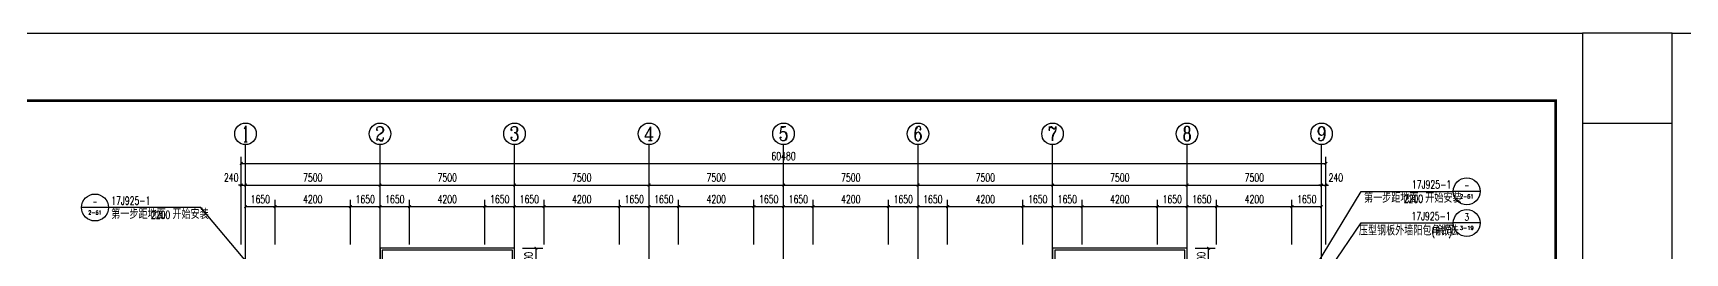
# Model space of a CAD drawing. Extents: x 14591016 to 15383666, y -730593 to -510197.
# Drawn here: x 14778219 to 14870329, y -585166 to -572943 of the extents above; entities that cross this region are included whole.
import ezdxf
from ezdxf.enums import TextEntityAlignment as Align

# ---------------------------------------------------------------- set-up
doc = ezdxf.new("R2010")
doc.units = 0
doc.header["$LTSCALE"] = 1000
doc.header["$MEASUREMENT"] = 0
doc.linetypes.add('DOTE', pattern=[2.42, 2, -0.2, 0.02, -0.2])
for name, color, linetype in [('AXIS', 3, 'Continuous'), ('AXIS_TEXT', 7, 'Continuous'), ('DIM_IDEN', 3, 'Continuous'), ('DIM_LEAD', 3, 'Continuous'), ('DIM_SYMB', 3, 'Continuous'), ('DOTE', 1, 'DOTE'), ('PUB_DIM', 3, 'Continuous'), ('PUB_TEXT', 7, 'Continuous'), ('TK', 4, 'Continuous')]:
    doc.layers.add(name, color=color, linetype=linetype)
doc.styles.add('_TCH_AXIS', font='COMPLEX', dxfattribs={"bigfont": 'GBCBIG'})
doc.styles.add('_TCH_DIM', font='SIMPLEX', dxfattribs={"bigfont": 'GBCBIG'})
doc.styles.add('_TCH_DIM_T3', font='SIMPLEX', dxfattribs={"width": 0.705882, "bigfont": 'GBCBIG'})
doc.styles.add('_TCH_LABEL', font='COMPLEX', dxfattribs={"bigfont": 'GBCBIG'})
doc.styles.add('COMPLEX', font='COMPLEX')
doc.dimstyles.new('_TCH_ARCH&&150', dxfattribs={"dimtxt": 446.25, "dimasz": 150, "dimexe": 375, "dimexo": 450, "dimgap": 189.375, "dimtad": 1, "dimdec": 0, "dimzin": 0, "dimdsep": 46, "dimtxsty": '_TCH_DIM_T3', "dimblk": 'ARCHTICK', "dimcen": 0.09, "dimclrt": 7, "dimazin": 2, "dimtfac": 1, "dimtdec": 0, "dimtix": 1, "dimtmove": 2, "dimatfit": 3, "dimfxl": 0, "dimtolj": 1, "dimtzin": 0, "dimarcsym": 0})

# ---------------------------------------------------------------- blocks, each defined once
blk = doc.blocks.new('GeYuanFrame_74283803', base_point=(20.09, 4.53))
at = {"layer": 'TK'}
blk.add_lwpolyline([(20.09, 4.53), (20.09, 598.53), (1071.09, 598.53), (1071.09, 4.53)], close=True, dxfattribs=at)
at = {"layer": 'TK', "const_width": 1}
blk.add_lwpolyline([(45.09, 588.53), (1061.09, 588.53), (1061.09, 14.53), (45.09, 14.53)], close=True, dxfattribs=at)
blk = doc.blocks.new('GeYuanFrame_38861532', base_point=(20.09, 4.53))
at = {"layer": 'TK'}
blk.add_lwpolyline([(20.09, 4.53), (20.09, 598.53), (1071.09, 598.53), (1071.09, 4.53)], close=True, dxfattribs=at)
blk = doc.blocks.new('_AXISO')
blk.add_circle((0, 0), 0.5)
at = {"layer": 'AXIS_TEXT', "style": 'COMPLEX', "width": 1.041667}
blk.add_attdef('A', text='', height=0.56, dxfattribs=at).set_placement((-0.25, -0.28), (0.25, -0.28), align=Align.FIT)
blk = doc.blocks.new('_ArchTick')
at = {"color": 0, "linetype": 'ByBlock', "const_width": 0.4}
blk.add_lwpolyline([(-0.5, -0.5), (0.5, 0.5)], dxfattribs=at)
blk = doc.blocks.new('*D134')
at = {"layer": 'AXIS', "color": 0, "lineweight": -2}
for p, q in [((14789826, -584693), (14789826, -579818)), ((14789826, -580193), (14850306, -580193)), ((14850306, -584693), (14850306, -579818))]:
    blk.add_line(p, q, dxfattribs=at)
at = {"layer": 'Defpoints', "color": 0}
for p in [(14850306, -580193), (14789826, -585143), (14850306, -585143)]:
    blk.add_point(p, dxfattribs=at)
at = {"layer": 'AXIS', "color": 0, "lineweight": -2, "xscale": 150, "yscale": 150, "zscale": 150, "rotation": 180}
blk.add_blockref('_ArchTick', (14789826, -580193), dxfattribs=at)
at = {"layer": 'AXIS', "color": 0, "lineweight": -2, "xscale": 150, "yscale": 150, "zscale": 150}
blk.add_blockref('_ArchTick', (14850306, -580193), dxfattribs=at)
at = {"layer": 'AXIS', "color": 7, "insert": (14820066, -579780), "char_height": 446.2, "attachment_point": 5, "style": '_TCH_DIM_T3'}
blk.add_mtext('\\A1;60480', dxfattribs=at)
blk = doc.blocks.new('*D135')
at = {"layer": 'AXIS', "color": 0, "lineweight": -2}
for p, q in [((14789826, -584693), (14789826, -581018)), ((14790066, -584693), (14790066, -581018)), ((14789826, -581393), (14789676, -581393)), ((14789826, -581393), (14790066, -581393)), ((14790066, -581393), (14790216, -581393))]:
    blk.add_line(p, q, dxfattribs=at)
at = {"layer": 'Defpoints', "color": 0}
for p in [(14790066, -581393), (14789826, -585143), (14790066, -585143)]:
    blk.add_point(p, dxfattribs=at)
at = {"layer": 'AXIS', "color": 0, "lineweight": -2, "xscale": 150, "yscale": 150, "zscale": 150}
blk.add_blockref('_ArchTick', (14789826, -581393), dxfattribs=at)
at = {"layer": 'AXIS', "color": 0, "lineweight": -2, "xscale": 150, "yscale": 150, "zscale": 150, "rotation": 180}
blk.add_blockref('_ArchTick', (14790066, -581393), dxfattribs=at)
at = {"layer": 'AXIS', "color": 7, "insert": (14789271, -580980), "char_height": 446.2, "attachment_point": 5, "style": '_TCH_DIM_T3'}
blk.add_mtext('\\A1;240', dxfattribs=at)
blk = doc.blocks.new('*D136')
at = {"layer": 'AXIS', "color": 0, "lineweight": -2}
for p, q in [((14790066, -584693), (14790066, -581018)), ((14797566, -584693), (14797566, -581018)), ((14790066, -581393), (14797566, -581393))]:
    blk.add_line(p, q, dxfattribs=at)
at = {"layer": 'Defpoints', "color": 0}
for p in [(14797566, -581393), (14790066, -585143), (14797566, -585143)]:
    blk.add_point(p, dxfattribs=at)
at = {"layer": 'AXIS', "color": 0, "lineweight": -2, "xscale": 150, "yscale": 150, "zscale": 150, "rotation": 180}
blk.add_blockref('_ArchTick', (14790066, -581393), dxfattribs=at)
at = {"layer": 'AXIS', "color": 0, "lineweight": -2, "xscale": 150, "yscale": 150, "zscale": 150}
blk.add_blockref('_ArchTick', (14797566, -581393), dxfattribs=at)
at = {"layer": 'AXIS', "color": 7, "insert": (14793816, -580980), "char_height": 446.2, "attachment_point": 5, "style": '_TCH_DIM_T3'}
blk.add_mtext('\\A1;7500', dxfattribs=at)
blk = doc.blocks.new('*D137')
at = {"layer": 'AXIS', "color": 0, "lineweight": -2}
for p, q in [((14797566, -584693), (14797566, -581018)), ((14805066, -584693), (14805066, -581018)), ((14797566, -581393), (14805066, -581393))]:
    blk.add_line(p, q, dxfattribs=at)
at = {"layer": 'Defpoints', "color": 0}
for p in [(14805066, -581393), (14797566, -585143), (14805066, -585143)]:
    blk.add_point(p, dxfattribs=at)
at = {"layer": 'AXIS', "color": 0, "lineweight": -2, "xscale": 150, "yscale": 150, "zscale": 150, "rotation": 180}
blk.add_blockref('_ArchTick', (14797566, -581393), dxfattribs=at)
at = {"layer": 'AXIS', "color": 0, "lineweight": -2, "xscale": 150, "yscale": 150, "zscale": 150}
blk.add_blockref('_ArchTick', (14805066, -581393), dxfattribs=at)
at = {"layer": 'AXIS', "color": 7, "insert": (14801316, -580980), "char_height": 446.2, "attachment_point": 5, "style": '_TCH_DIM_T3'}
blk.add_mtext('\\A1;7500', dxfattribs=at)
blk = doc.blocks.new('*D138')
at = {"layer": 'AXIS', "color": 0, "lineweight": -2}
for p, q in [((14805066, -584693), (14805066, -581018)), ((14812566, -584693), (14812566, -581018)), ((14805066, -581393), (14812566, -581393))]:
    blk.add_line(p, q, dxfattribs=at)
at = {"layer": 'Defpoints', "color": 0}
for p in [(14812566, -581393), (14805066, -585143), (14812566, -585143)]:
    blk.add_point(p, dxfattribs=at)
at = {"layer": 'AXIS', "color": 0, "lineweight": -2, "xscale": 150, "yscale": 150, "zscale": 150, "rotation": 180}
blk.add_blockref('_ArchTick', (14805066, -581393), dxfattribs=at)
at = {"layer": 'AXIS', "color": 0, "lineweight": -2, "xscale": 150, "yscale": 150, "zscale": 150}
blk.add_blockref('_ArchTick', (14812566, -581393), dxfattribs=at)
at = {"layer": 'AXIS', "color": 7, "insert": (14808816, -580980), "char_height": 446.2, "attachment_point": 5, "style": '_TCH_DIM_T3'}
blk.add_mtext('\\A1;7500', dxfattribs=at)
blk = doc.blocks.new('*D139')
at = {"layer": 'AXIS', "color": 0, "lineweight": -2}
for p, q in [((14812566, -584693), (14812566, -581018)), ((14820066, -584693), (14820066, -581018)), ((14812566, -581393), (14820066, -581393))]:
    blk.add_line(p, q, dxfattribs=at)
at = {"layer": 'Defpoints', "color": 0}
for p in [(14820066, -581393), (14812566, -585143), (14820066, -585143)]:
    blk.add_point(p, dxfattribs=at)
at = {"layer": 'AXIS', "color": 0, "lineweight": -2, "xscale": 150, "yscale": 150, "zscale": 150, "rotation": 180}
blk.add_blockref('_ArchTick', (14812566, -581393), dxfattribs=at)
at = {"layer": 'AXIS', "color": 0, "lineweight": -2, "xscale": 150, "yscale": 150, "zscale": 150}
blk.add_blockref('_ArchTick', (14820066, -581393), dxfattribs=at)
at = {"layer": 'AXIS', "color": 7, "insert": (14816316, -580980), "char_height": 446.2, "attachment_point": 5, "style": '_TCH_DIM_T3'}
blk.add_mtext('\\A1;7500', dxfattribs=at)
blk = doc.blocks.new('*D140')
at = {"layer": 'AXIS', "color": 0, "lineweight": -2}
for p, q in [((14820066, -584693), (14820066, -581018)), ((14827566, -584693), (14827566, -581018)), ((14820066, -581393), (14827566, -581393))]:
    blk.add_line(p, q, dxfattribs=at)
at = {"layer": 'Defpoints', "color": 0}
for p in [(14827566, -581393), (14820066, -585143), (14827566, -585143)]:
    blk.add_point(p, dxfattribs=at)
at = {"layer": 'AXIS', "color": 0, "lineweight": -2, "xscale": 150, "yscale": 150, "zscale": 150, "rotation": 180}
blk.add_blockref('_ArchTick', (14820066, -581393), dxfattribs=at)
at = {"layer": 'AXIS', "color": 0, "lineweight": -2, "xscale": 150, "yscale": 150, "zscale": 150}
blk.add_blockref('_ArchTick', (14827566, -581393), dxfattribs=at)
at = {"layer": 'AXIS', "color": 7, "insert": (14823816, -580980), "char_height": 446.2, "attachment_point": 5, "style": '_TCH_DIM_T3'}
blk.add_mtext('\\A1;7500', dxfattribs=at)
blk = doc.blocks.new('*D141')
at = {"layer": 'AXIS', "color": 0, "lineweight": -2}
for p, q in [((14827566, -584693), (14827566, -581018)), ((14835066, -584693), (14835066, -581018)), ((14827566, -581393), (14835066, -581393))]:
    blk.add_line(p, q, dxfattribs=at)
at = {"layer": 'Defpoints', "color": 0}
for p in [(14835066, -581393), (14827566, -585143), (14835066, -585143)]:
    blk.add_point(p, dxfattribs=at)
at = {"layer": 'AXIS', "color": 0, "lineweight": -2, "xscale": 150, "yscale": 150, "zscale": 150, "rotation": 180}
blk.add_blockref('_ArchTick', (14827566, -581393), dxfattribs=at)
at = {"layer": 'AXIS', "color": 0, "lineweight": -2, "xscale": 150, "yscale": 150, "zscale": 150}
blk.add_blockref('_ArchTick', (14835066, -581393), dxfattribs=at)
at = {"layer": 'AXIS', "color": 7, "insert": (14831316, -580980), "char_height": 446.2, "attachment_point": 5, "style": '_TCH_DIM_T3'}
blk.add_mtext('\\A1;7500', dxfattribs=at)
blk = doc.blocks.new('*D142')
at = {"layer": 'AXIS', "color": 0, "lineweight": -2}
for p, q in [((14835066, -584693), (14835066, -581018)), ((14842566, -584693), (14842566, -581018)), ((14835066, -581393), (14842566, -581393))]:
    blk.add_line(p, q, dxfattribs=at)
at = {"layer": 'Defpoints', "color": 0}
for p in [(14842566, -581393), (14835066, -585143), (14842566, -585143)]:
    blk.add_point(p, dxfattribs=at)
at = {"layer": 'AXIS', "color": 0, "lineweight": -2, "xscale": 150, "yscale": 150, "zscale": 150, "rotation": 180}
blk.add_blockref('_ArchTick', (14835066, -581393), dxfattribs=at)
at = {"layer": 'AXIS', "color": 0, "lineweight": -2, "xscale": 150, "yscale": 150, "zscale": 150}
blk.add_blockref('_ArchTick', (14842566, -581393), dxfattribs=at)
at = {"layer": 'AXIS', "color": 7, "insert": (14838816, -580980), "char_height": 446.2, "attachment_point": 5, "style": '_TCH_DIM_T3'}
blk.add_mtext('\\A1;7500', dxfattribs=at)
blk = doc.blocks.new('*D143')
at = {"layer": 'AXIS', "color": 0, "lineweight": -2}
for p, q in [((14842566, -584693), (14842566, -581018)), ((14850066, -584693), (14850066, -581018)), ((14842566, -581393), (14850066, -581393))]:
    blk.add_line(p, q, dxfattribs=at)
at = {"layer": 'Defpoints', "color": 0}
for p in [(14850066, -581393), (14842566, -585143), (14850066, -585143)]:
    blk.add_point(p, dxfattribs=at)
at = {"layer": 'AXIS', "color": 0, "lineweight": -2, "xscale": 150, "yscale": 150, "zscale": 150, "rotation": 180}
blk.add_blockref('_ArchTick', (14842566, -581393), dxfattribs=at)
at = {"layer": 'AXIS', "color": 0, "lineweight": -2, "xscale": 150, "yscale": 150, "zscale": 150}
blk.add_blockref('_ArchTick', (14850066, -581393), dxfattribs=at)
at = {"layer": 'AXIS', "color": 7, "insert": (14846316, -580980), "char_height": 446.2, "attachment_point": 5, "style": '_TCH_DIM_T3'}
blk.add_mtext('\\A1;7500', dxfattribs=at)
blk = doc.blocks.new('*D144')
at = {"layer": 'AXIS', "color": 0, "lineweight": -2}
for p, q in [((14850066, -584693), (14850066, -581018)), ((14850306, -584693), (14850306, -581018)), ((14850066, -581393), (14849916, -581393)), ((14850066, -581393), (14850306, -581393)), ((14850306, -581393), (14850456, -581393))]:
    blk.add_line(p, q, dxfattribs=at)
at = {"layer": 'Defpoints', "color": 0}
for p in [(14850306, -581393), (14850066, -585143), (14850306, -585143)]:
    blk.add_point(p, dxfattribs=at)
at = {"layer": 'AXIS', "color": 0, "lineweight": -2, "xscale": 150, "yscale": 150, "zscale": 150}
blk.add_blockref('_ArchTick', (14850066, -581393), dxfattribs=at)
at = {"layer": 'AXIS', "color": 0, "lineweight": -2, "xscale": 150, "yscale": 150, "zscale": 150, "rotation": 180}
blk.add_blockref('_ArchTick', (14850306, -581393), dxfattribs=at)
at = {"layer": 'AXIS', "color": 7, "insert": (14850861, -580980), "char_height": 446.2, "attachment_point": 5, "style": '_TCH_DIM_T3'}
blk.add_mtext('\\A1;240', dxfattribs=at)
blk = doc.blocks.new('*D400')
at = {"layer": 'Defpoints', "color": 0}
for p in [(14842566, -584903), (14843766, -584903), (14842566, -586403)]:
    blk.add_point(p, dxfattribs=at)
at = {"layer": 'PUB_DIM', "color": 0, "lineweight": -2}
for p, q in [((14843016, -584903), (14844141, -584903)), ((14843766, -586403), (14843766, -584903)), ((14843016, -586403), (14844141, -586403))]:
    blk.add_line(p, q, dxfattribs=at)
at = {"layer": 'PUB_DIM', "color": 0, "lineweight": -2, "xscale": 150, "yscale": 150, "zscale": 150}
for p, rotation in [((14843766, -584903), 90), ((14843766, -586403), 270)]:
    blk.add_blockref('_ArchTick', p, dxfattribs=dict(at, rotation=rotation))
at = {"layer": 'PUB_DIM', "color": 7, "insert": (14843354, -585653), "char_height": 446.2, "attachment_point": 5, "rotation": 90, "style": '_TCH_DIM_T3'}
blk.add_mtext('\\A1;1500', dxfattribs=at)
blk = doc.blocks.new('*D401')
at = {"layer": 'Defpoints', "color": 0}
for p in [(14805066, -584903), (14806266, -584903), (14805066, -586403)]:
    blk.add_point(p, dxfattribs=at)
at = {"layer": 'PUB_DIM', "color": 0, "lineweight": -2}
for p, q in [((14805516, -584903), (14806641, -584903)), ((14806266, -586403), (14806266, -584903)), ((14805516, -586403), (14806641, -586403))]:
    blk.add_line(p, q, dxfattribs=at)
at = {"layer": 'PUB_DIM', "color": 0, "lineweight": -2, "xscale": 150, "yscale": 150, "zscale": 150}
for p, rotation in [((14806266, -584903), 90), ((14806266, -586403), 270)]:
    blk.add_blockref('_ArchTick', p, dxfattribs=dict(at, rotation=rotation))
at = {"layer": 'PUB_DIM', "color": 7, "insert": (14805854, -585653), "char_height": 446.2, "attachment_point": 5, "rotation": 90, "style": '_TCH_DIM_T3'}
blk.add_mtext('\\A1;1500', dxfattribs=at)
blk = doc.blocks.new('*D450')
at = {"layer": 'Defpoints', "color": 0}
for p in [(14791716, -582593), (14790066, -585143), (14791716, -585143)]:
    blk.add_point(p, dxfattribs=at)
at = {"layer": 'PUB_DIM', "color": 0, "lineweight": -2}
for p, q in [((14790066, -584693), (14790066, -582218)), ((14790066, -582593), (14791716, -582593)), ((14791716, -584693), (14791716, -582218))]:
    blk.add_line(p, q, dxfattribs=at)
at = {"layer": 'PUB_DIM', "color": 0, "lineweight": -2, "xscale": 150, "yscale": 150, "zscale": 150, "rotation": 180}
blk.add_blockref('_ArchTick', (14790066, -582593), dxfattribs=at)
at = {"layer": 'PUB_DIM', "color": 0, "lineweight": -2, "xscale": 150, "yscale": 150, "zscale": 150}
blk.add_blockref('_ArchTick', (14791716, -582593), dxfattribs=at)
at = {"layer": 'PUB_DIM', "color": 7, "insert": (14790891, -582180), "char_height": 446.2, "attachment_point": 5, "style": '_TCH_DIM_T3'}
blk.add_mtext('\\A1;1650', dxfattribs=at)
blk = doc.blocks.new('*D451')
at = {"layer": 'Defpoints', "color": 0}
for p in [(14795916, -582593), (14791716, -585143), (14795916, -585143)]:
    blk.add_point(p, dxfattribs=at)
at = {"layer": 'PUB_DIM', "color": 0, "lineweight": -2}
for p, q in [((14791716, -584693), (14791716, -582218)), ((14791716, -582593), (14795916, -582593)), ((14795916, -584693), (14795916, -582218))]:
    blk.add_line(p, q, dxfattribs=at)
at = {"layer": 'PUB_DIM', "color": 0, "lineweight": -2, "xscale": 150, "yscale": 150, "zscale": 150, "rotation": 180}
blk.add_blockref('_ArchTick', (14791716, -582593), dxfattribs=at)
at = {"layer": 'PUB_DIM', "color": 0, "lineweight": -2, "xscale": 150, "yscale": 150, "zscale": 150}
blk.add_blockref('_ArchTick', (14795916, -582593), dxfattribs=at)
at = {"layer": 'PUB_DIM', "color": 7, "insert": (14793816, -582180), "char_height": 446.2, "attachment_point": 5, "style": '_TCH_DIM_T3'}
blk.add_mtext('\\A1;4200', dxfattribs=at)
blk = doc.blocks.new('*D452')
at = {"layer": 'Defpoints', "color": 0}
for p in [(14797566, -582593), (14795916, -585143), (14797566, -585143)]:
    blk.add_point(p, dxfattribs=at)
at = {"layer": 'PUB_DIM', "color": 0, "lineweight": -2}
for p, q in [((14795916, -584693), (14795916, -582218)), ((14795916, -582593), (14797566, -582593)), ((14797566, -584693), (14797566, -582218))]:
    blk.add_line(p, q, dxfattribs=at)
at = {"layer": 'PUB_DIM', "color": 0, "lineweight": -2, "xscale": 150, "yscale": 150, "zscale": 150, "rotation": 180}
blk.add_blockref('_ArchTick', (14795916, -582593), dxfattribs=at)
at = {"layer": 'PUB_DIM', "color": 0, "lineweight": -2, "xscale": 150, "yscale": 150, "zscale": 150}
blk.add_blockref('_ArchTick', (14797566, -582593), dxfattribs=at)
at = {"layer": 'PUB_DIM', "color": 7, "insert": (14796741, -582180), "char_height": 446.2, "attachment_point": 5, "style": '_TCH_DIM_T3'}
blk.add_mtext('\\A1;1650', dxfattribs=at)
blk = doc.blocks.new('*D453')
at = {"layer": 'Defpoints', "color": 0}
for p in [(14799216, -582593), (14797566, -585143), (14799216, -585143)]:
    blk.add_point(p, dxfattribs=at)
at = {"layer": 'PUB_DIM', "color": 0, "lineweight": -2}
for p, q in [((14797566, -584693), (14797566, -582218)), ((14797566, -582593), (14799216, -582593)), ((14799216, -584693), (14799216, -582218))]:
    blk.add_line(p, q, dxfattribs=at)
at = {"layer": 'PUB_DIM', "color": 0, "lineweight": -2, "xscale": 150, "yscale": 150, "zscale": 150, "rotation": 180}
blk.add_blockref('_ArchTick', (14797566, -582593), dxfattribs=at)
at = {"layer": 'PUB_DIM', "color": 0, "lineweight": -2, "xscale": 150, "yscale": 150, "zscale": 150}
blk.add_blockref('_ArchTick', (14799216, -582593), dxfattribs=at)
at = {"layer": 'PUB_DIM', "color": 7, "insert": (14798391, -582180), "char_height": 446.2, "attachment_point": 5, "style": '_TCH_DIM_T3'}
blk.add_mtext('\\A1;1650', dxfattribs=at)
blk = doc.blocks.new('*D454')
at = {"layer": 'Defpoints', "color": 0}
for p in [(14803416, -582593), (14799216, -585143), (14803416, -585143)]:
    blk.add_point(p, dxfattribs=at)
at = {"layer": 'PUB_DIM', "color": 0, "lineweight": -2}
for p, q in [((14799216, -584693), (14799216, -582218)), ((14799216, -582593), (14803416, -582593)), ((14803416, -584693), (14803416, -582218))]:
    blk.add_line(p, q, dxfattribs=at)
at = {"layer": 'PUB_DIM', "color": 0, "lineweight": -2, "xscale": 150, "yscale": 150, "zscale": 150, "rotation": 180}
blk.add_blockref('_ArchTick', (14799216, -582593), dxfattribs=at)
at = {"layer": 'PUB_DIM', "color": 0, "lineweight": -2, "xscale": 150, "yscale": 150, "zscale": 150}
blk.add_blockref('_ArchTick', (14803416, -582593), dxfattribs=at)
at = {"layer": 'PUB_DIM', "color": 7, "insert": (14801316, -582180), "char_height": 446.2, "attachment_point": 5, "style": '_TCH_DIM_T3'}
blk.add_mtext('\\A1;4200', dxfattribs=at)
blk = doc.blocks.new('*D455')
at = {"layer": 'Defpoints', "color": 0}
for p in [(14805066, -582593), (14803416, -585143), (14805066, -585143)]:
    blk.add_point(p, dxfattribs=at)
at = {"layer": 'PUB_DIM', "color": 0, "lineweight": -2}
for p, q in [((14803416, -584693), (14803416, -582218)), ((14803416, -582593), (14805066, -582593)), ((14805066, -584693), (14805066, -582218))]:
    blk.add_line(p, q, dxfattribs=at)
at = {"layer": 'PUB_DIM', "color": 0, "lineweight": -2, "xscale": 150, "yscale": 150, "zscale": 150, "rotation": 180}
blk.add_blockref('_ArchTick', (14803416, -582593), dxfattribs=at)
at = {"layer": 'PUB_DIM', "color": 0, "lineweight": -2, "xscale": 150, "yscale": 150, "zscale": 150}
blk.add_blockref('_ArchTick', (14805066, -582593), dxfattribs=at)
at = {"layer": 'PUB_DIM', "color": 7, "insert": (14804241, -582180), "char_height": 446.2, "attachment_point": 5, "style": '_TCH_DIM_T3'}
blk.add_mtext('\\A1;1650', dxfattribs=at)
blk = doc.blocks.new('*D456')
at = {"layer": 'Defpoints', "color": 0}
for p in [(14806716, -582593), (14805066, -585143), (14806716, -585143)]:
    blk.add_point(p, dxfattribs=at)
at = {"layer": 'PUB_DIM', "color": 0, "lineweight": -2}
for p, q in [((14805066, -584693), (14805066, -582218)), ((14805066, -582593), (14806716, -582593)), ((14806716, -584693), (14806716, -582218))]:
    blk.add_line(p, q, dxfattribs=at)
at = {"layer": 'PUB_DIM', "color": 0, "lineweight": -2, "xscale": 150, "yscale": 150, "zscale": 150, "rotation": 180}
blk.add_blockref('_ArchTick', (14805066, -582593), dxfattribs=at)
at = {"layer": 'PUB_DIM', "color": 0, "lineweight": -2, "xscale": 150, "yscale": 150, "zscale": 150}
blk.add_blockref('_ArchTick', (14806716, -582593), dxfattribs=at)
at = {"layer": 'PUB_DIM', "color": 7, "insert": (14805891, -582180), "char_height": 446.2, "attachment_point": 5, "style": '_TCH_DIM_T3'}
blk.add_mtext('\\A1;1650', dxfattribs=at)
blk = doc.blocks.new('*D457')
at = {"layer": 'Defpoints', "color": 0}
for p in [(14810916, -582593), (14806716, -585143), (14810916, -585143)]:
    blk.add_point(p, dxfattribs=at)
at = {"layer": 'PUB_DIM', "color": 0, "lineweight": -2}
for p, q in [((14806716, -584693), (14806716, -582218)), ((14806716, -582593), (14810916, -582593)), ((14810916, -584693), (14810916, -582218))]:
    blk.add_line(p, q, dxfattribs=at)
at = {"layer": 'PUB_DIM', "color": 0, "lineweight": -2, "xscale": 150, "yscale": 150, "zscale": 150, "rotation": 180}
blk.add_blockref('_ArchTick', (14806716, -582593), dxfattribs=at)
at = {"layer": 'PUB_DIM', "color": 0, "lineweight": -2, "xscale": 150, "yscale": 150, "zscale": 150}
blk.add_blockref('_ArchTick', (14810916, -582593), dxfattribs=at)
at = {"layer": 'PUB_DIM', "color": 7, "insert": (14808816, -582180), "char_height": 446.2, "attachment_point": 5, "style": '_TCH_DIM_T3'}
blk.add_mtext('\\A1;4200', dxfattribs=at)
blk = doc.blocks.new('*D458')
at = {"layer": 'Defpoints', "color": 0}
for p in [(14812566, -582593), (14810916, -585143), (14812566, -585143)]:
    blk.add_point(p, dxfattribs=at)
at = {"layer": 'PUB_DIM', "color": 0, "lineweight": -2}
for p, q in [((14810916, -584693), (14810916, -582218)), ((14810916, -582593), (14812566, -582593)), ((14812566, -584693), (14812566, -582218))]:
    blk.add_line(p, q, dxfattribs=at)
at = {"layer": 'PUB_DIM', "color": 0, "lineweight": -2, "xscale": 150, "yscale": 150, "zscale": 150, "rotation": 180}
blk.add_blockref('_ArchTick', (14810916, -582593), dxfattribs=at)
at = {"layer": 'PUB_DIM', "color": 0, "lineweight": -2, "xscale": 150, "yscale": 150, "zscale": 150}
blk.add_blockref('_ArchTick', (14812566, -582593), dxfattribs=at)
at = {"layer": 'PUB_DIM', "color": 7, "insert": (14811741, -582180), "char_height": 446.2, "attachment_point": 5, "style": '_TCH_DIM_T3'}
blk.add_mtext('\\A1;1650', dxfattribs=at)
blk = doc.blocks.new('*D459')
at = {"layer": 'Defpoints', "color": 0}
for p in [(14814216, -582593), (14812566, -585143), (14814216, -585143)]:
    blk.add_point(p, dxfattribs=at)
at = {"layer": 'PUB_DIM', "color": 0, "lineweight": -2}
for p, q in [((14812566, -584693), (14812566, -582218)), ((14812566, -582593), (14814216, -582593)), ((14814216, -584693), (14814216, -582218))]:
    blk.add_line(p, q, dxfattribs=at)
at = {"layer": 'PUB_DIM', "color": 0, "lineweight": -2, "xscale": 150, "yscale": 150, "zscale": 150, "rotation": 180}
blk.add_blockref('_ArchTick', (14812566, -582593), dxfattribs=at)
at = {"layer": 'PUB_DIM', "color": 0, "lineweight": -2, "xscale": 150, "yscale": 150, "zscale": 150}
blk.add_blockref('_ArchTick', (14814216, -582593), dxfattribs=at)
at = {"layer": 'PUB_DIM', "color": 7, "insert": (14813391, -582180), "char_height": 446.2, "attachment_point": 5, "style": '_TCH_DIM_T3'}
blk.add_mtext('\\A1;1650', dxfattribs=at)
blk = doc.blocks.new('*D460')
at = {"layer": 'Defpoints', "color": 0}
for p in [(14818416, -582593), (14814216, -585143), (14818416, -585143)]:
    blk.add_point(p, dxfattribs=at)
at = {"layer": 'PUB_DIM', "color": 0, "lineweight": -2}
for p, q in [((14814216, -584693), (14814216, -582218)), ((14814216, -582593), (14818416, -582593)), ((14818416, -584693), (14818416, -582218))]:
    blk.add_line(p, q, dxfattribs=at)
at = {"layer": 'PUB_DIM', "color": 0, "lineweight": -2, "xscale": 150, "yscale": 150, "zscale": 150, "rotation": 180}
blk.add_blockref('_ArchTick', (14814216, -582593), dxfattribs=at)
at = {"layer": 'PUB_DIM', "color": 0, "lineweight": -2, "xscale": 150, "yscale": 150, "zscale": 150}
blk.add_blockref('_ArchTick', (14818416, -582593), dxfattribs=at)
at = {"layer": 'PUB_DIM', "color": 7, "insert": (14816316, -582180), "char_height": 446.2, "attachment_point": 5, "style": '_TCH_DIM_T3'}
blk.add_mtext('\\A1;4200', dxfattribs=at)
blk = doc.blocks.new('*D461')
at = {"layer": 'Defpoints', "color": 0}
for p in [(14820066, -582593), (14818416, -585143), (14820066, -585143)]:
    blk.add_point(p, dxfattribs=at)
at = {"layer": 'PUB_DIM', "color": 0, "lineweight": -2}
for p, q in [((14818416, -584693), (14818416, -582218)), ((14818416, -582593), (14820066, -582593)), ((14820066, -584693), (14820066, -582218))]:
    blk.add_line(p, q, dxfattribs=at)
at = {"layer": 'PUB_DIM', "color": 0, "lineweight": -2, "xscale": 150, "yscale": 150, "zscale": 150, "rotation": 180}
blk.add_blockref('_ArchTick', (14818416, -582593), dxfattribs=at)
at = {"layer": 'PUB_DIM', "color": 0, "lineweight": -2, "xscale": 150, "yscale": 150, "zscale": 150}
blk.add_blockref('_ArchTick', (14820066, -582593), dxfattribs=at)
at = {"layer": 'PUB_DIM', "color": 7, "insert": (14819241, -582180), "char_height": 446.2, "attachment_point": 5, "style": '_TCH_DIM_T3'}
blk.add_mtext('\\A1;1650', dxfattribs=at)
blk = doc.blocks.new('*D462')
at = {"layer": 'Defpoints', "color": 0}
for p in [(14821716, -582593), (14820066, -585143), (14821716, -585143)]:
    blk.add_point(p, dxfattribs=at)
at = {"layer": 'PUB_DIM', "color": 0, "lineweight": -2}
for p, q in [((14820066, -584693), (14820066, -582218)), ((14820066, -582593), (14821716, -582593)), ((14821716, -584693), (14821716, -582218))]:
    blk.add_line(p, q, dxfattribs=at)
at = {"layer": 'PUB_DIM', "color": 0, "lineweight": -2, "xscale": 150, "yscale": 150, "zscale": 150, "rotation": 180}
blk.add_blockref('_ArchTick', (14820066, -582593), dxfattribs=at)
at = {"layer": 'PUB_DIM', "color": 0, "lineweight": -2, "xscale": 150, "yscale": 150, "zscale": 150}
blk.add_blockref('_ArchTick', (14821716, -582593), dxfattribs=at)
at = {"layer": 'PUB_DIM', "color": 7, "insert": (14820891, -582180), "char_height": 446.2, "attachment_point": 5, "style": '_TCH_DIM_T3'}
blk.add_mtext('\\A1;1650', dxfattribs=at)
blk = doc.blocks.new('*D463')
at = {"layer": 'Defpoints', "color": 0}
for p in [(14825916, -582593), (14821716, -585143), (14825916, -585143)]:
    blk.add_point(p, dxfattribs=at)
at = {"layer": 'PUB_DIM', "color": 0, "lineweight": -2}
for p, q in [((14821716, -584693), (14821716, -582218)), ((14821716, -582593), (14825916, -582593)), ((14825916, -584693), (14825916, -582218))]:
    blk.add_line(p, q, dxfattribs=at)
at = {"layer": 'PUB_DIM', "color": 0, "lineweight": -2, "xscale": 150, "yscale": 150, "zscale": 150, "rotation": 180}
blk.add_blockref('_ArchTick', (14821716, -582593), dxfattribs=at)
at = {"layer": 'PUB_DIM', "color": 0, "lineweight": -2, "xscale": 150, "yscale": 150, "zscale": 150}
blk.add_blockref('_ArchTick', (14825916, -582593), dxfattribs=at)
at = {"layer": 'PUB_DIM', "color": 7, "insert": (14823816, -582180), "char_height": 446.2, "attachment_point": 5, "style": '_TCH_DIM_T3'}
blk.add_mtext('\\A1;4200', dxfattribs=at)
blk = doc.blocks.new('*D464')
at = {"layer": 'Defpoints', "color": 0}
for p in [(14827566, -582593), (14825916, -585143), (14827566, -585143)]:
    blk.add_point(p, dxfattribs=at)
at = {"layer": 'PUB_DIM', "color": 0, "lineweight": -2}
for p, q in [((14825916, -584693), (14825916, -582218)), ((14825916, -582593), (14827566, -582593)), ((14827566, -584693), (14827566, -582218))]:
    blk.add_line(p, q, dxfattribs=at)
at = {"layer": 'PUB_DIM', "color": 0, "lineweight": -2, "xscale": 150, "yscale": 150, "zscale": 150, "rotation": 180}
blk.add_blockref('_ArchTick', (14825916, -582593), dxfattribs=at)
at = {"layer": 'PUB_DIM', "color": 0, "lineweight": -2, "xscale": 150, "yscale": 150, "zscale": 150}
blk.add_blockref('_ArchTick', (14827566, -582593), dxfattribs=at)
at = {"layer": 'PUB_DIM', "color": 7, "insert": (14826741, -582180), "char_height": 446.2, "attachment_point": 5, "style": '_TCH_DIM_T3'}
blk.add_mtext('\\A1;1650', dxfattribs=at)
blk = doc.blocks.new('*D465')
at = {"layer": 'Defpoints', "color": 0}
for p in [(14829216, -582593), (14827566, -585143), (14829216, -585143)]:
    blk.add_point(p, dxfattribs=at)
at = {"layer": 'PUB_DIM', "color": 0, "lineweight": -2}
for p, q in [((14827566, -584693), (14827566, -582218)), ((14827566, -582593), (14829216, -582593)), ((14829216, -584693), (14829216, -582218))]:
    blk.add_line(p, q, dxfattribs=at)
at = {"layer": 'PUB_DIM', "color": 0, "lineweight": -2, "xscale": 150, "yscale": 150, "zscale": 150, "rotation": 180}
blk.add_blockref('_ArchTick', (14827566, -582593), dxfattribs=at)
at = {"layer": 'PUB_DIM', "color": 0, "lineweight": -2, "xscale": 150, "yscale": 150, "zscale": 150}
blk.add_blockref('_ArchTick', (14829216, -582593), dxfattribs=at)
at = {"layer": 'PUB_DIM', "color": 7, "insert": (14828391, -582180), "char_height": 446.2, "attachment_point": 5, "style": '_TCH_DIM_T3'}
blk.add_mtext('\\A1;1650', dxfattribs=at)
blk = doc.blocks.new('*D466')
at = {"layer": 'Defpoints', "color": 0}
for p in [(14833416, -582593), (14829216, -585143), (14833416, -585143)]:
    blk.add_point(p, dxfattribs=at)
at = {"layer": 'PUB_DIM', "color": 0, "lineweight": -2}
for p, q in [((14829216, -584693), (14829216, -582218)), ((14829216, -582593), (14833416, -582593)), ((14833416, -584693), (14833416, -582218))]:
    blk.add_line(p, q, dxfattribs=at)
at = {"layer": 'PUB_DIM', "color": 0, "lineweight": -2, "xscale": 150, "yscale": 150, "zscale": 150, "rotation": 180}
blk.add_blockref('_ArchTick', (14829216, -582593), dxfattribs=at)
at = {"layer": 'PUB_DIM', "color": 0, "lineweight": -2, "xscale": 150, "yscale": 150, "zscale": 150}
blk.add_blockref('_ArchTick', (14833416, -582593), dxfattribs=at)
at = {"layer": 'PUB_DIM', "color": 7, "insert": (14831316, -582180), "char_height": 446.2, "attachment_point": 5, "style": '_TCH_DIM_T3'}
blk.add_mtext('\\A1;4200', dxfattribs=at)
blk = doc.blocks.new('*D467')
at = {"layer": 'Defpoints', "color": 0}
for p in [(14835066, -582593), (14833416, -585143), (14835066, -585143)]:
    blk.add_point(p, dxfattribs=at)
at = {"layer": 'PUB_DIM', "color": 0, "lineweight": -2}
for p, q in [((14833416, -584693), (14833416, -582218)), ((14833416, -582593), (14835066, -582593)), ((14835066, -584693), (14835066, -582218))]:
    blk.add_line(p, q, dxfattribs=at)
at = {"layer": 'PUB_DIM', "color": 0, "lineweight": -2, "xscale": 150, "yscale": 150, "zscale": 150, "rotation": 180}
blk.add_blockref('_ArchTick', (14833416, -582593), dxfattribs=at)
at = {"layer": 'PUB_DIM', "color": 0, "lineweight": -2, "xscale": 150, "yscale": 150, "zscale": 150}
blk.add_blockref('_ArchTick', (14835066, -582593), dxfattribs=at)
at = {"layer": 'PUB_DIM', "color": 7, "insert": (14834241, -582180), "char_height": 446.2, "attachment_point": 5, "style": '_TCH_DIM_T3'}
blk.add_mtext('\\A1;1650', dxfattribs=at)
blk = doc.blocks.new('*D468')
at = {"layer": 'Defpoints', "color": 0}
for p in [(14836716, -582593), (14835066, -585143), (14836716, -585143)]:
    blk.add_point(p, dxfattribs=at)
at = {"layer": 'PUB_DIM', "color": 0, "lineweight": -2}
for p, q in [((14835066, -584693), (14835066, -582218)), ((14835066, -582593), (14836716, -582593)), ((14836716, -584693), (14836716, -582218))]:
    blk.add_line(p, q, dxfattribs=at)
at = {"layer": 'PUB_DIM', "color": 0, "lineweight": -2, "xscale": 150, "yscale": 150, "zscale": 150, "rotation": 180}
blk.add_blockref('_ArchTick', (14835066, -582593), dxfattribs=at)
at = {"layer": 'PUB_DIM', "color": 0, "lineweight": -2, "xscale": 150, "yscale": 150, "zscale": 150}
blk.add_blockref('_ArchTick', (14836716, -582593), dxfattribs=at)
at = {"layer": 'PUB_DIM', "color": 7, "insert": (14835891, -582180), "char_height": 446.2, "attachment_point": 5, "style": '_TCH_DIM_T3'}
blk.add_mtext('\\A1;1650', dxfattribs=at)
blk = doc.blocks.new('*D469')
at = {"layer": 'Defpoints', "color": 0}
for p in [(14840916, -582593), (14836716, -585143), (14840916, -585143)]:
    blk.add_point(p, dxfattribs=at)
at = {"layer": 'PUB_DIM', "color": 0, "lineweight": -2}
for p, q in [((14836716, -584693), (14836716, -582218)), ((14836716, -582593), (14840916, -582593)), ((14840916, -584693), (14840916, -582218))]:
    blk.add_line(p, q, dxfattribs=at)
at = {"layer": 'PUB_DIM', "color": 0, "lineweight": -2, "xscale": 150, "yscale": 150, "zscale": 150, "rotation": 180}
blk.add_blockref('_ArchTick', (14836716, -582593), dxfattribs=at)
at = {"layer": 'PUB_DIM', "color": 0, "lineweight": -2, "xscale": 150, "yscale": 150, "zscale": 150}
blk.add_blockref('_ArchTick', (14840916, -582593), dxfattribs=at)
at = {"layer": 'PUB_DIM', "color": 7, "insert": (14838816, -582180), "char_height": 446.2, "attachment_point": 5, "style": '_TCH_DIM_T3'}
blk.add_mtext('\\A1;4200', dxfattribs=at)
blk = doc.blocks.new('*D470')
at = {"layer": 'Defpoints', "color": 0}
for p in [(14842566, -582593), (14840916, -585143), (14842566, -585143)]:
    blk.add_point(p, dxfattribs=at)
at = {"layer": 'PUB_DIM', "color": 0, "lineweight": -2}
for p, q in [((14840916, -584693), (14840916, -582218)), ((14840916, -582593), (14842566, -582593)), ((14842566, -584693), (14842566, -582218))]:
    blk.add_line(p, q, dxfattribs=at)
at = {"layer": 'PUB_DIM', "color": 0, "lineweight": -2, "xscale": 150, "yscale": 150, "zscale": 150, "rotation": 180}
blk.add_blockref('_ArchTick', (14840916, -582593), dxfattribs=at)
at = {"layer": 'PUB_DIM', "color": 0, "lineweight": -2, "xscale": 150, "yscale": 150, "zscale": 150}
blk.add_blockref('_ArchTick', (14842566, -582593), dxfattribs=at)
at = {"layer": 'PUB_DIM', "color": 7, "insert": (14841741, -582180), "char_height": 446.2, "attachment_point": 5, "style": '_TCH_DIM_T3'}
blk.add_mtext('\\A1;1650', dxfattribs=at)
blk = doc.blocks.new('*D471')
at = {"layer": 'Defpoints', "color": 0}
for p in [(14844216, -582593), (14842566, -585143), (14844216, -585143)]:
    blk.add_point(p, dxfattribs=at)
at = {"layer": 'PUB_DIM', "color": 0, "lineweight": -2}
for p, q in [((14842566, -584693), (14842566, -582218)), ((14842566, -582593), (14844216, -582593)), ((14844216, -584693), (14844216, -582218))]:
    blk.add_line(p, q, dxfattribs=at)
at = {"layer": 'PUB_DIM', "color": 0, "lineweight": -2, "xscale": 150, "yscale": 150, "zscale": 150, "rotation": 180}
blk.add_blockref('_ArchTick', (14842566, -582593), dxfattribs=at)
at = {"layer": 'PUB_DIM', "color": 0, "lineweight": -2, "xscale": 150, "yscale": 150, "zscale": 150}
blk.add_blockref('_ArchTick', (14844216, -582593), dxfattribs=at)
at = {"layer": 'PUB_DIM', "color": 7, "insert": (14843391, -582180), "char_height": 446.2, "attachment_point": 5, "style": '_TCH_DIM_T3'}
blk.add_mtext('\\A1;1650', dxfattribs=at)
blk = doc.blocks.new('*D472')
at = {"layer": 'Defpoints', "color": 0}
for p in [(14848416, -582593), (14844216, -585143), (14848416, -585143)]:
    blk.add_point(p, dxfattribs=at)
at = {"layer": 'PUB_DIM', "color": 0, "lineweight": -2}
for p, q in [((14844216, -584693), (14844216, -582218)), ((14844216, -582593), (14848416, -582593)), ((14848416, -584693), (14848416, -582218))]:
    blk.add_line(p, q, dxfattribs=at)
at = {"layer": 'PUB_DIM', "color": 0, "lineweight": -2, "xscale": 150, "yscale": 150, "zscale": 150, "rotation": 180}
blk.add_blockref('_ArchTick', (14844216, -582593), dxfattribs=at)
at = {"layer": 'PUB_DIM', "color": 0, "lineweight": -2, "xscale": 150, "yscale": 150, "zscale": 150}
blk.add_blockref('_ArchTick', (14848416, -582593), dxfattribs=at)
at = {"layer": 'PUB_DIM', "color": 7, "insert": (14846316, -582180), "char_height": 446.2, "attachment_point": 5, "style": '_TCH_DIM_T3'}
blk.add_mtext('\\A1;4200', dxfattribs=at)
blk = doc.blocks.new('*D473')
at = {"layer": 'Defpoints', "color": 0}
for p in [(14850066, -582593), (14848416, -585143), (14850066, -585143)]:
    blk.add_point(p, dxfattribs=at)
at = {"layer": 'PUB_DIM', "color": 0, "lineweight": -2}
for p, q in [((14848416, -584693), (14848416, -582218)), ((14848416, -582593), (14850066, -582593)), ((14850066, -584693), (14850066, -582218))]:
    blk.add_line(p, q, dxfattribs=at)
at = {"layer": 'PUB_DIM', "color": 0, "lineweight": -2, "xscale": 150, "yscale": 150, "zscale": 150, "rotation": 180}
blk.add_blockref('_ArchTick', (14848416, -582593), dxfattribs=at)
at = {"layer": 'PUB_DIM', "color": 0, "lineweight": -2, "xscale": 150, "yscale": 150, "zscale": 150}
blk.add_blockref('_ArchTick', (14850066, -582593), dxfattribs=at)
at = {"layer": 'PUB_DIM', "color": 7, "insert": (14849241, -582180), "char_height": 446.2, "attachment_point": 5, "style": '_TCH_DIM_T3'}
blk.add_mtext('\\A1;1650', dxfattribs=at)

msp = doc.modelspace()

# ---------------------------------------------------------------- linework, layer by layer
at = {"ltscale": 0.5}
msp.add_lwpolyline([(14864616.1, -572942.5), (14864616.1, -577942.5), (14869616.1, -577942.5), (14869616.1, -572942.5)], close=True, dxfattribs=at)
for points in [[(14805066.1, -586402.5), (14805066.1, -584902.5), (14797566.1, -584902.5), (14797566.1, -586402.5)], [(14804946.1, -586402.5), (14804946.1, -585022.5), (14797686.1, -585022.5), (14797686.1, -586402.5)], [(14842566.1, -586402.5), (14842566.1, -584902.5), (14835066.1, -584902.5), (14835066.1, -586402.5)], [(14842446.1, -586402.5), (14842446.1, -585022.5), (14835186.1, -585022.5), (14835186.1, -586402.5)]]:
    msp.add_lwpolyline(points, dxfattribs=at)
at = {"layer": 'AXIS'}
for p, q in [((14790066.1, -585142.5), (14790066.1, -579142.5)), ((14797566.1, -585142.5), (14797566.1, -579142.5)), ((14805066.1, -585142.5), (14805066.1, -579142.5)), ((14812566.1, -585142.5), (14812566.1, -579142.5)), ((14820066.1, -585142.5), (14820066.1, -579142.5)), ((14827566.1, -585142.5), (14827566.1, -579142.5)), ((14835066.1, -585142.5), (14835066.1, -579142.5)), ((14842566.1, -585142.5), (14842566.1, -579142.5)), ((14850066.1, -585142.5), (14850066.1, -579142.5))]:
    msp.add_line(p, q, dxfattribs=at)
at = {"layer": 'DIM_IDEN'}
for p, q in [((14850588.5, -585984.8), (14852266.1, -583503)), ((14852266.1, -583503), (14857410.8, -583503)), ((14858910.8, -583503), (14857410.8, -583503))]:
    msp.add_line(p, q, dxfattribs=at)
msp.add_circle((14858160.8, -583503), 750, dxfattribs=at)
at = {"layer": 'DIM_LEAD'}
for p, q in [((14849840.7, -585748.9), (14852266.1, -581742.5)), ((14852266.1, -581742.5), (14857410.8, -581742.5)), ((14858910.8, -581742.5), (14857410.8, -581742.5)), ((14782421.5, -582642.5), (14780921.5, -582642.5)), ((14787566.1, -582642.5), (14782421.5, -582642.5)), ((14790224.5, -585797.1), (14787566.1, -582642.5))]:
    msp.add_line(p, q, dxfattribs=at)
for centre in [(14858160.8, -581742.5), (14781671.5, -582642.5)]:
    msp.add_circle(centre, 750, dxfattribs=at)
at = {"layer": 'DIM_SYMB'}
for points in [[(14801316.1, -586122.5, 0, 0, 0), (14801316.1, -585472.5, 120, 0, 0), (14801316.1, -585022.5, 0, 0, 0)], [(14838816.1, -586122.5, 0, 0, 0), (14838816.1, -585472.5, 120, 0, 0), (14838816.1, -585022.5, 0, 0, 0)]]:
    msp.add_lwpolyline(points, format="xyseb", dxfattribs=at)
at = {"layer": 'DOTE'}
for p, q in [((14790066.1, -708142.5), (14790066.1, -585142.5)), ((14797566.1, -708142.5), (14797566.1, -585142.5)), ((14805066.1, -708142.5), (14805066.1, -585142.5)), ((14812566.1, -708142.5), (14812566.1, -585142.5)), ((14820066.1, -708142.5), (14820066.1, -585142.5)), ((14827566.1, -708142.5), (14827566.1, -585142.5)), ((14835066.1, -708142.5), (14835066.1, -585142.5)), ((14842566.1, -708142.5), (14842566.1, -585142.5)), ((14850066.1, -708142.5), (14850066.1, -585142.5))]:
    msp.add_line(p, q, dxfattribs=at)

# ---------------------------------------------------------------- block references
at = {"xscale": 150, "yscale": 150, "zscale": 150, "rotation": 270}
for name, p in [('GeYuanFrame_74283803', (14775516.1, -572942.5)), ('GeYuanFrame_38861532', (14869616.1, -572942.5))]:
    msp.add_blockref(name, p, dxfattribs=at)
at = {"layer": 'AXIS'}
ref = msp.add_blockref('_AXISO', (14790066.1, -578542.5), dxfattribs=dict(at, xscale=1200, yscale=1200, zscale=1200))
ref.add_attrib('A', '1', dxfattribs={"layer": 'AXIS_TEXT', "ltscale": 0.5, "height": 882.4, "style": '_TCH_AXIS'}).set_placement((14789877.1, -578983.7), (14790255.2, -578983.7), align=Align.FIT)
ref = msp.add_blockref('_AXISO', (14797566.1, -578542.5), dxfattribs=dict(at, xscale=1200, yscale=1200, zscale=1200))
ref.add_attrib('A', '2', dxfattribs={"layer": 'AXIS_TEXT', "ltscale": 0.5, "height": 798.8, "style": '_TCH_AXIS'}).set_placement((14797299.9, -578941.9), (14797832.4, -578941.9), align=Align.FIT)
ref = msp.add_blockref('_AXISO', (14805066.1, -578542.5), dxfattribs=dict(at, xscale=1200, yscale=1200, zscale=1200))
ref.add_attrib('A', '3', dxfattribs={"layer": 'AXIS_TEXT', "ltscale": 0.5, "height": 798.8, "style": '_TCH_AXIS'}).set_placement((14804799.9, -578941.9), (14805332.4, -578941.9), align=Align.FIT)
ref = msp.add_blockref('_AXISO', (14812566.1, -578542.5), dxfattribs=dict(at, xscale=1200, yscale=1200, zscale=1200))
ref.add_attrib('A', '4', dxfattribs={"layer": 'AXIS_TEXT', "ltscale": 0.5, "height": 763.6, "style": '_TCH_AXIS'}).set_placement((14812275.2, -578924.3), (14812857, -578924.3), align=Align.FIT)
ref = msp.add_blockref('_AXISO', (14820066.1, -578542.5), dxfattribs=dict(at, xscale=1200, yscale=1200, zscale=1200))
ref.add_attrib('A', '5', dxfattribs={"layer": 'AXIS_TEXT', "ltscale": 0.5, "height": 798.8, "style": '_TCH_AXIS'}).set_placement((14819799.9, -578941.9), (14820332.4, -578941.9), align=Align.FIT)
ref = msp.add_blockref('_AXISO', (14827566.1, -578542.5), dxfattribs=dict(at, xscale=1200, yscale=1200, zscale=1200))
ref.add_attrib('A', '6', dxfattribs={"layer": 'AXIS_TEXT', "ltscale": 0.5, "height": 798.8, "style": '_TCH_AXIS'}).set_placement((14827299.9, -578941.9), (14827832.4, -578941.9), align=Align.FIT)
ref = msp.add_blockref('_AXISO', (14835066.1, -578542.5), dxfattribs=dict(at, xscale=1200, yscale=1200, zscale=1200))
ref.add_attrib('A', '7', dxfattribs={"layer": 'AXIS_TEXT', "ltscale": 0.5, "height": 798.8, "style": '_TCH_AXIS'}).set_placement((14834799.9, -578941.9), (14835332.4, -578941.9), align=Align.FIT)
ref = msp.add_blockref('_AXISO', (14842566.1, -578542.5), dxfattribs=dict(at, xscale=1200, yscale=1200, zscale=1200))
ref.add_attrib('A', '8', dxfattribs={"layer": 'AXIS_TEXT', "ltscale": 0.5, "height": 798.8, "style": '_TCH_AXIS'}).set_placement((14842299.9, -578941.9), (14842832.4, -578941.9), align=Align.FIT)
ref = msp.add_blockref('_AXISO', (14850066.1, -578542.5), dxfattribs=dict(at, xscale=1200, yscale=1200, zscale=1200))
ref.add_attrib('A', '9', dxfattribs={"layer": 'AXIS_TEXT', "ltscale": 0.5, "height": 798.8, "style": '_TCH_AXIS'}).set_placement((14849799.9, -578941.9), (14850332.4, -578941.9), align=Align.FIT)

# ---------------------------------------------------------------- texts
at = {"layer": 'PUB_TEXT', "width": 0.705882}
for s, height, style, p in [('17J925-1', 446.25, '_TCH_DIM', (14855108.3, -581585)), ('17J925-1', 446.25, '_TCH_DIM', (14782579, -582485)), ('2200', 446.25, '_TCH_DIM', (14854645.9, -582374.8)), ('2200', 446.25, '_TCH_DIM', (14784790.7, -583274.8)), ('17J925-1', 446.25, '_TCH_LABEL', (14855078.3, -583345.5)), ('(', 446.2, '_TCH_LABEL', (14856201.1, -584191.7)), (')', 446.2, '_TCH_LABEL', (14857148.3, -584191.7))]:
    msp.add_text(s, height=height, dxfattribs=dict(at, style=style)).set_placement(p)
at = {"layer": 'PUB_TEXT'}
for s, height, style, p in [('第一步距地面', 506.38, '_TCH_DIM', (14852434.1, -582374.8)), ('开始安装', 506.38, '_TCH_DIM', (14855845.9, -582374.8)), ('第一步距地面', 506.38, '_TCH_DIM', (14782579, -583274.8)), ('开始安装', 506.38, '_TCH_DIM', (14785990.7, -583274.8)), ('压型钢板外墙阳包角做法', 506.383, '_TCH_LABEL', (14852146.3, -584191.7)), ('余同', 506.38, '_TCH_LABEL', (14856411.1, -584191.7))]:
    msp.add_text(s, height=height, dxfattribs=dict(at, style=style)).set_placement(p)
for s, height, style, p, p2 in [('2-61', 223.12, '_TCH_DIM', (14857783.6, -582135.7), (14858538, -582135.7)), ('2-61', 223.12, '_TCH_DIM', (14781294.3, -583035.7), (14782048.7, -583035.7)), ('3', 391.5, '_TCH_LABEL', (14858030.3, -583364.2), (14858291.3, -583364.2)), ('3-19', 206.52, '_TCH_LABEL', (14857772.3, -583883.5), (14858549.2, -583883.5))]:
    msp.add_text(s, height=height, dxfattribs=dict(at, style=style)).set_placement(p, p2, align=Align.FIT)
at = {"layer": 'PUB_TEXT', "style": '_TCH_DIM', "width": 0.777778}
for p, p2 in [((14858030.3, -581603.7), (14858291.3, -581603.7)), ((14781541, -582503.7), (14781802, -582503.7))]:
    msp.add_text('-', height=391.5, dxfattribs=at).set_placement(p, p2, align=Align.FIT)

# ---------------------------------------------------------------- dimensions: what is measured, and where the dimension line sits
at = {"layer": 'AXIS'}
for p1, p2, distance, text, picture, middle in [((14789826.1, -585142.5), (14850306.1, -585142.5), 4950, '60480', '*D134', (14820066.1, -579780)), ((14790066.1, -585142.5), (14797566.1, -585142.5), 3750, '7500', '*D136', (14793816.1, -580980)), ((14797566.1, -585142.5), (14805066.1, -585142.5), 3750, '7500', '*D137', (14801316.1, -580980)), ((14805066.1, -585142.5), (14812566.1, -585142.5), 3750, '7500', '*D138', (14808816.1, -580980)), ((14812566.1, -585142.5), (14820066.1, -585142.5), 3750, '7500', '*D139', (14816316.1, -580980)), ((14820066.1, -585142.5), (14827566.1, -585142.5), 3750, '7500', '*D140', (14823816.1, -580980)), ((14827566.1, -585142.5), (14835066.1, -585142.5), 3750, '7500', '*D141', (14831316.1, -580980)), ((14835066.1, -585142.5), (14842566.1, -585142.5), 3750, '7500', '*D142', (14838816.1, -580980)), ((14842566.1, -585142.5), (14850066.1, -585142.5), 3750, '7500', '*D143', (14846316.1, -580980))]:
    dim = msp.add_aligned_dim(p1=p1, p2=p2, distance=distance, text=text, dimstyle='_TCH_ARCH&&150', dxfattribs=at)
    dim.commit()
    dim.dimension.update_dxf_attribs({"geometry": picture, "text_midpoint": middle})
for base, p1, p2, picture, middle in [((14790066.1, -581392.5), (14789826.1, -585142.5), (14790066.1, -585142.5), '*D135', (14789271.1, -580980)), ((14850306.1, -581392.5), (14850066.1, -585142.5), (14850306.1, -585142.5), '*D144', (14850861.1, -580980))]:
    dim = msp.add_linear_dim(base=base, p1=p1, p2=p2, angle=0, text='240', dimstyle='_TCH_ARCH&&150', dxfattribs=at)
    dim.commit()
    dim.dimension.update_dxf_attribs({"geometry": picture, "text_midpoint": middle, "dimtype": 161})
at = {"layer": 'PUB_DIM'}
for p1, p2, distance, text, picture, middle in [((14790066.1, -585142.5), (14791716.1, -585142.5), 2550, '1650', '*D450', (14790891.1, -582180)), ((14791716.1, -585142.5), (14795916.1, -585142.5), 2550, '4200', '*D451', (14793816.1, -582180)), ((14795916.1, -585142.5), (14797566.1, -585142.5), 2550, '1650', '*D452', (14796741.1, -582180)), ((14797566.1, -585142.5), (14799216.1, -585142.5), 2550, '1650', '*D453', (14798391.1, -582180)), ((14799216.1, -585142.5), (14803416.1, -585142.5), 2550, '4200', '*D454', (14801316.1, -582180)), ((14803416.1, -585142.5), (14805066.1, -585142.5), 2550, '1650', '*D455', (14804241.1, -582180)), ((14805066.1, -585142.5), (14806716.1, -585142.5), 2550, '1650', '*D456', (14805891.1, -582180)), ((14806716.1, -585142.5), (14810916.1, -585142.5), 2550, '4200', '*D457', (14808816.1, -582180)), ((14810916.1, -585142.5), (14812566.1, -585142.5), 2550, '1650', '*D458', (14811741.1, -582180)), ((14812566.1, -585142.5), (14814216.1, -585142.5), 2550, '1650', '*D459', (14813391.1, -582180)), ((14814216.1, -585142.5), (14818416.1, -585142.5), 2550, '4200', '*D460', (14816316.1, -582180)), ((14818416.1, -585142.5), (14820066.1, -585142.5), 2550, '1650', '*D461', (14819241.1, -582180)), ((14820066.1, -585142.5), (14821716.1, -585142.5), 2550, '1650', '*D462', (14820891.1, -582180)), ((14821716.1, -585142.5), (14825916.1, -585142.5), 2550, '4200', '*D463', (14823816.1, -582180)), ((14825916.1, -585142.5), (14827566.1, -585142.5), 2550, '1650', '*D464', (14826741.1, -582180)), ((14827566.1, -585142.5), (14829216.1, -585142.5), 2550, '1650', '*D465', (14828391.1, -582180)), ((14829216.1, -585142.5), (14833416.1, -585142.5), 2550, '4200', '*D466', (14831316.1, -582180)), ((14833416.1, -585142.5), (14835066.1, -585142.5), 2550, '1650', '*D467', (14834241.1, -582180)), ((14835066.1, -585142.5), (14836716.1, -585142.5), 2550, '1650', '*D468', (14835891.1, -582180)), ((14836716.1, -585142.5), (14840916.1, -585142.5), 2550, '4200', '*D469', (14838816.1, -582180)), ((14840916.1, -585142.5), (14842566.1, -585142.5), 2550, '1650', '*D470', (14841741.1, -582180)), ((14842566.1, -585142.5), (14844216.1, -585142.5), 2550, '1650', '*D471', (14843391.1, -582180)), ((14844216.1, -585142.5), (14848416.1, -585142.5), 2550, '4200', '*D472', (14846316.1, -582180)), ((14848416.1, -585142.5), (14850066.1, -585142.5), 2550, '1650', '*D473', (14849241.1, -582180)), ((14805066.1, -586402.5), (14805066.1, -584902.5), -1200, '1500', '*D401', (14805853.6, -585652.5)), ((14842566.1, -586402.5), (14842566.1, -584902.5), -1200, '1500', '*D400', (14843353.6, -585652.5))]:
    dim = msp.add_aligned_dim(p1=p1, p2=p2, distance=distance, text=text, dimstyle='_TCH_ARCH&&150', dxfattribs=at)
    dim.commit()
    dim.dimension.update_dxf_attribs({"geometry": picture, "text_midpoint": middle})

doc.saveas('drawing.dxf')
